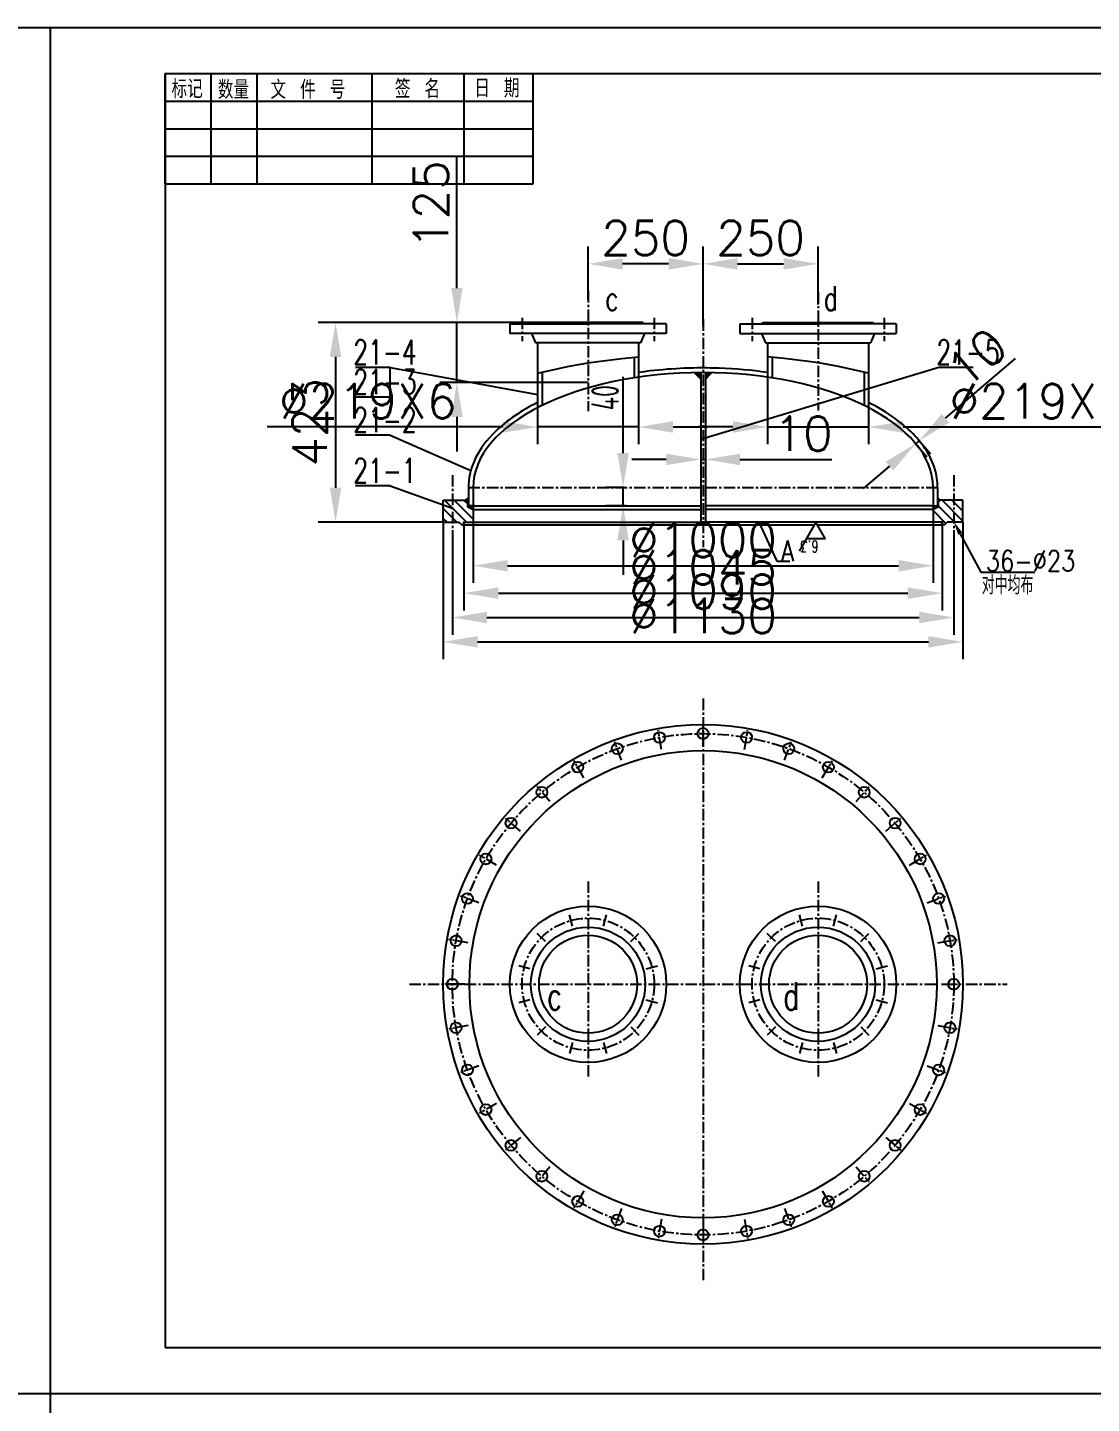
# Model space of a CAD drawing. Header units: millimetres. Extents: x 394735 to 397054, y -22030 to -21189.
# Drawn here: x 396018.7 to 396250, y -21729.7 to -21430.5 of the extents above; entities that cross this region are included whole.
import ezdxf

# ---------------------------------------------------------------- set-up
doc = ezdxf.new("R2010")
doc.units = ezdxf.units.MM
doc.linetypes.add('CENTERX2', pattern=[4, 2.5, -0.5, 0.5, -0.5])
for name, color, linetype in [('16CEN', 6, 'CENTERX2'), ('16CON', 4, 'Continuous'), ('16CON2', 3, 'Continuous'), ('16TXT', 3, 'Continuous')]:
    doc.layers.add(name, color=color, linetype=linetype)
doc.styles.add('HZ', font='txt', dxfattribs={"width": 0.8, "bigfont": 'HZTXT.SHX'})
doc.styles.add('HZ1', font='ascii.shx', dxfattribs={"width": 0.75, "bigfont": 'hztxt2.shx'})
doc.styles.get("Standard").update_dxf_attribs({"font": 'txt', "bigfont": 'gbcbig.shx'})
doc.dimstyles.get("Standard").update_dxf_attribs({"dimscale": 1.5, "dimtxt": 5, "dimasz": 5, "dimexe": 2.5, "dimexo": 0, "dimgap": 1.25, "dimtad": 3, "dimdec": 0, "dimdsep": 46, "dimtxsty": 'Standard', "dimcen": 0, "dimaunit": 1, "dimadec": 0, "dimazin": 0, "dimtfac": 1, "dimtdec": 4, "dimtmove": 0, "dimatfit": 1, "dimfxl": 1, "dimtolj": 1, "dimtzin": 0, "dimarcsym": 0})
pattern_1 = [(45, (396460.11174, -22030.40785), (-0.088388348, 0.088388348), []), (135, (396460.11174, -22030.40785), (-0.088388348, -0.088388348), [])]

# ---------------------------------------------------------------- blocks, each defined once
blk = doc.blocks.new('*D671')
at = {"layer": '16CON2', "color": 0, "lineweight": -2}
for p, q in [((396128.64, -21494.64), (396081.9, -21494.64)), ((396085.65, -21502.14), (396085.65, -21530.57)), ((396109.05, -21538.07), (396081.9, -21538.07))]:
    blk.add_line(p, q, dxfattribs=at)
at = {"layer": '16CON2', "color": 0}
for points in [[(396084.4, -21502.14), (396086.9, -21502.14), (396085.65, -21494.64)], [(396084.4, -21530.57), (396086.9, -21530.57), (396085.65, -21538.07)]]:
    blk.add_solid(points, dxfattribs=at)
at = {"layer": 'Defpoints', "color": 0}
for p in [(396128.64, -21494.64), (396085.65, -21538.07), (396109.05, -21538.07)]:
    blk.add_point(p, dxfattribs=at)
at = {"layer": '16CON2', "color": 0, "insert": (396080.03, -21516.35), "char_height": 7.5, "attachment_point": 5, "rotation": 90}
blk.add_mtext('\\A1;423', dxfattribs=at)
blk = doc.blocks.new('*D672')
at = {"layer": '16CON2', "color": 0, "lineweight": -2}
for p, q in [((396112.04, -21487.14), (396112.04, -21458.39)), ((396119.72, -21494.64), (396108.29, -21494.64)), ((396112.04, -21507.68), (396112.04, -21494.64)), ((396140.55, -21507.68), (396108.29, -21507.68)), ((396112.04, -21515.18), (396112.04, -21522.68))]:
    blk.add_line(p, q, dxfattribs=at)
at = {"layer": '16CON2', "color": 0}
for points in [[(396110.79, -21487.14), (396113.29, -21487.14), (396112.04, -21494.64)], [(396110.79, -21515.18), (396113.29, -21515.18), (396112.04, -21507.68)]]:
    blk.add_solid(points, dxfattribs=at)
at = {"layer": 'Defpoints', "color": 0}
for p in [(396112.04, -21494.64), (396119.72, -21494.64), (396140.55, -21507.68)]:
    blk.add_point(p, dxfattribs=at)
at = {"layer": '16CON2', "color": 0, "insert": (396106.41, -21469.01), "char_height": 7.5, "attachment_point": 5, "rotation": 90}
blk.add_mtext('\\A1;125', dxfattribs=at)
blk = doc.blocks.new('*D673')
at = {"layer": '16CON2', "color": 0, "lineweight": -2}
for p, q in [((396151.55, -21506.52), (396151.55, -21521.11)), ((396129.55, -21513.17), (396129.55, -21521.11)), ((396122.05, -21517.36), (396070.8, -21517.36)), ((396151.55, -21517.36), (396129.55, -21517.36)), ((396159.05, -21517.36), (396166.55, -21517.36))]:
    blk.add_line(p, q, dxfattribs=at)
at = {"layer": '16CON2', "color": 0}
for points in [[(396122.05, -21516.11), (396122.05, -21518.61), (396129.55, -21517.36)], [(396159.05, -21516.11), (396159.05, -21518.61), (396151.55, -21517.36)]]:
    blk.add_solid(points, dxfattribs=at)
at = {"layer": 'Defpoints', "color": 0}
for p in [(396151.55, -21506.52), (396129.55, -21513.17), (396129.55, -21517.36)]:
    blk.add_point(p, dxfattribs=at)
at = {"layer": '16CON2', "color": 0, "insert": (396092.67, -21511.73), "char_height": 7.5, "attachment_point": 5}
blk.add_mtext('\\A1;%%C219X6', dxfattribs=at)
blk = doc.blocks.new('*D674')
at = {"layer": '16CON2', "color": 0, "lineweight": -2}
for p, q in [((396179.55, -21506.52), (396179.55, -21521.11)), ((396201.55, -21513.17), (396201.55, -21521.11)), ((396172.05, -21517.36), (396164.55, -21517.36)), ((396179.55, -21517.36), (396201.55, -21517.36)), ((396209.05, -21517.36), (396260.3, -21517.36))]:
    blk.add_line(p, q, dxfattribs=at)
at = {"layer": '16CON2', "color": 0}
for points in [[(396172.05, -21516.11), (396172.05, -21518.61), (396179.55, -21517.36)], [(396209.05, -21516.11), (396209.05, -21518.61), (396201.55, -21517.36)]]:
    blk.add_solid(points, dxfattribs=at)
at = {"layer": 'Defpoints', "color": 0}
for p in [(396179.55, -21506.52), (396201.55, -21513.17), (396201.55, -21517.36)]:
    blk.add_point(p, dxfattribs=at)
at = {"layer": '16CON2', "color": 0, "insert": (396238.42, -21511.73), "char_height": 7.5, "attachment_point": 5}
blk.add_mtext('\\A1;%%C219X6', dxfattribs=at)
blk = doc.blocks.new('*D675')
at = {"layer": '16CON2', "color": 0, "lineweight": -2}
for p, q in [((396140.55, -21489.68), (396140.55, -21478.14)), ((396165.55, -21495.33), (396165.55, -21478.14)), ((396158.05, -21481.89), (396148.05, -21481.89))]:
    blk.add_line(p, q, dxfattribs=at)
at = {"layer": '16CON2', "color": 0}
for points in [[(396148.05, -21480.64), (396148.05, -21483.14), (396140.55, -21481.89)], [(396158.05, -21480.64), (396158.05, -21483.14), (396165.55, -21481.89)]]:
    blk.add_solid(points, dxfattribs=at)
at = {"layer": 'Defpoints', "color": 0}
for p in [(396140.55, -21481.89), (396140.55, -21489.68), (396165.55, -21495.33)]:
    blk.add_point(p, dxfattribs=at)
at = {"layer": '16CON2', "color": 0, "insert": (396153.05, -21476.27), "char_height": 7.5, "attachment_point": 5}
blk.add_mtext('\\A1;250', dxfattribs=at)
blk = doc.blocks.new('*D676')
at = {"layer": '16CON2', "color": 0, "lineweight": -2}
for p, q in [((396165.55, -21488.89), (396165.55, -21478.14)), ((396190.55, -21490.7), (396190.55, -21478.14)), ((396173.05, -21481.89), (396183.05, -21481.89))]:
    blk.add_line(p, q, dxfattribs=at)
at = {"layer": '16CON2', "color": 0}
for points in [[(396173.05, -21480.64), (396173.05, -21483.14), (396165.55, -21481.89)], [(396183.05, -21480.64), (396183.05, -21483.14), (396190.55, -21481.89)]]:
    blk.add_solid(points, dxfattribs=at)
at = {"layer": 'Defpoints', "color": 0}
for p in [(396190.55, -21481.89), (396165.55, -21488.89), (396190.55, -21490.7)]:
    blk.add_point(p, dxfattribs=at)
at = {"layer": '16CON2', "color": 0, "insert": (396178.05, -21476.27), "char_height": 7.5, "attachment_point": 5}
blk.add_mtext('\\A1;250', dxfattribs=at)
blk = doc.blocks.new('*D677')
at = {"layer": '16CON2', "color": 0, "lineweight": -2}
for p, q in [((396218.24, -21515.47), (396233.46, -21502.49)), ((396211.54, -21520.72), (396214.21, -21523.84)), ((396211.77, -21520.99), (396212.54, -21520.34)), ((396212.3, -21520.07), (396214.97, -21523.19)), ((396206.07, -21525.86), (396200.36, -21530.73))]:
    blk.add_line(p, q, dxfattribs=at)
at = {"layer": '16CON2', "color": 0}
for points in [[(396217.43, -21514.52), (396219.05, -21516.43), (396212.54, -21520.34)], [(396205.26, -21524.91), (396206.88, -21526.81), (396211.77, -21520.99)]]:
    blk.add_solid(points, dxfattribs=at)
at = {"layer": 'Defpoints', "color": 0}
for p in [(396211.54, -21520.72), (396212.3, -21520.07), (396212.54, -21520.34)]:
    blk.add_point(p, dxfattribs=at)
at = {"layer": '16CON2', "color": 0, "insert": (396225.05, -21502.27), "char_height": 7.5, "attachment_point": 5, "rotation": 40.4651}
blk.add_mtext('\\A1;10', dxfattribs=at)
blk = doc.blocks.new('*D678')
at = {"layer": '16CON2', "color": 0, "lineweight": -2}
for p, q in [((396165.05, -21520.02), (396165.05, -21528.17)), ((396166.05, -21520.02), (396166.05, -21528.17)), ((396157.55, -21524.42), (396150.05, -21524.42)), ((396165.05, -21524.42), (396166.05, -21524.42)), ((396173.55, -21524.42), (396193.55, -21524.42))]:
    blk.add_line(p, q, dxfattribs=at)
at = {"layer": '16CON2', "color": 0}
for points in [[(396157.55, -21523.17), (396157.55, -21525.67), (396165.05, -21524.42)], [(396173.55, -21523.17), (396173.55, -21525.67), (396166.05, -21524.42)]]:
    blk.add_solid(points, dxfattribs=at)
at = {"layer": 'Defpoints', "color": 0}
for p in [(396165.05, -21520.02), (396166.05, -21520.02), (396166.05, -21524.42)]:
    blk.add_point(p, dxfattribs=at)
at = {"layer": '16CON2', "color": 0, "insert": (396187.3, -21518.8), "char_height": 7.5, "attachment_point": 5}
blk.add_mtext('\\A1;10', dxfattribs=at)
blk = doc.blocks.new('*D679')
at = {"layer": '16CON2', "color": 0, "lineweight": -2}
for p, q in [((396148.16, -21523.02), (396148.16, -21506.44)), ((396148.38, -21530.52), (396144.41, -21530.52)), ((396148.16, -21534.52), (396148.16, -21530.52)), ((396148.83, -21534.52), (396144.41, -21534.52)), ((396148.16, -21542.02), (396148.16, -21549.52))]:
    blk.add_line(p, q, dxfattribs=at)
at = {"layer": '16CON2', "color": 0}
for points in [[(396146.91, -21523.02), (396149.41, -21523.02), (396148.16, -21530.52)], [(396146.91, -21542.02), (396149.41, -21542.02), (396148.16, -21534.52)]]:
    blk.add_solid(points, dxfattribs=at)
at = {"layer": 'Defpoints', "color": 0}
for p in [(396148.16, -21530.52), (396148.38, -21530.52), (396148.83, -21534.52)]:
    blk.add_point(p, dxfattribs=at)
at = {"layer": '16CON2', "color": 0, "insert": (396144.26, -21510.98), "char_height": 6, "attachment_point": 5, "rotation": 90, "style": 'HZ1'}
blk.add_mtext('\\A1;40', dxfattribs=at)
blk = doc.blocks.new('*D680')
at = {"layer": '16CON2', "color": 0, "lineweight": -2}
for p, q in [((396115.55, -21538.07), (396115.55, -21551.28)), ((396215.55, -21538.07), (396215.55, -21551.28)), ((396123.05, -21547.53), (396208.05, -21547.53))]:
    blk.add_line(p, q, dxfattribs=at)
at = {"layer": '16CON2', "color": 0}
for points in [[(396123.05, -21546.28), (396123.05, -21548.78), (396115.55, -21547.53)], [(396208.05, -21546.28), (396208.05, -21548.78), (396215.55, -21547.53)]]:
    blk.add_solid(points, dxfattribs=at)
at = {"layer": 'Defpoints', "color": 0}
for p in [(396115.55, -21538.07), (396215.55, -21538.07), (396215.55, -21547.53)]:
    blk.add_point(p, dxfattribs=at)
at = {"layer": '16CON2', "color": 0, "insert": (396165.55, -21541.91), "char_height": 7.5, "attachment_point": 5}
blk.add_mtext('\\A1;%%C1000', dxfattribs=at)
blk = doc.blocks.new('*D681')
at = {"layer": '16CON2', "color": 0, "lineweight": -2}
for p, q in [((396113.55, -21538.67), (396113.55, -21557.24)), ((396217.55, -21538.67), (396217.55, -21557.24)), ((396121.05, -21553.49), (396210.05, -21553.49))]:
    blk.add_line(p, q, dxfattribs=at)
at = {"layer": '16CON2', "color": 0}
for points in [[(396121.05, -21552.24), (396121.05, -21554.74), (396113.55, -21553.49)], [(396210.05, -21552.24), (396210.05, -21554.74), (396217.55, -21553.49)]]:
    blk.add_solid(points, dxfattribs=at)
at = {"layer": 'Defpoints', "color": 0}
for p in [(396113.55, -21538.67), (396217.55, -21538.67), (396217.55, -21553.49)]:
    blk.add_point(p, dxfattribs=at)
at = {"layer": '16CON2', "color": 0, "insert": (396165.55, -21547.87), "char_height": 7.5, "attachment_point": 5}
blk.add_mtext('\\A1;%%C1045', dxfattribs=at)
blk = doc.blocks.new('*D682')
at = {"layer": '16CON2', "color": 0, "lineweight": -2}
for p, q in [((396111.05, -21541.31), (396111.05, -21562.54)), ((396220.05, -21541.18), (396220.05, -21562.54)), ((396118.55, -21558.79), (396212.55, -21558.79))]:
    blk.add_line(p, q, dxfattribs=at)
at = {"layer": '16CON2', "color": 0}
for points in [[(396118.55, -21557.54), (396118.55, -21560.04), (396111.05, -21558.79)], [(396212.55, -21557.54), (396212.55, -21560.04), (396220.05, -21558.79)]]:
    blk.add_solid(points, dxfattribs=at)
at = {"layer": 'Defpoints', "color": 0}
for p in [(396111.05, -21541.31), (396220.05, -21541.18), (396220.05, -21558.79)]:
    blk.add_point(p, dxfattribs=at)
at = {"layer": '16CON2', "color": 0, "insert": (396165.55, -21553.16), "char_height": 7.5, "attachment_point": 5}
blk.add_mtext('\\A1;%%C1090', dxfattribs=at)
blk = doc.blocks.new('*D683')
at = {"layer": '16CON2', "color": 0, "lineweight": -2}
for p, q in [((396109.05, -21538.07), (396109.05, -21567.83)), ((396222.05, -21538.07), (396222.05, -21567.83)), ((396116.55, -21564.08), (396214.55, -21564.08))]:
    blk.add_line(p, q, dxfattribs=at)
at = {"layer": '16CON2', "color": 0}
for points in [[(396116.55, -21562.83), (396116.55, -21565.33), (396109.05, -21564.08)], [(396214.55, -21562.83), (396214.55, -21565.33), (396222.05, -21564.08)]]:
    blk.add_solid(points, dxfattribs=at)
at = {"layer": 'Defpoints', "color": 0}
for p in [(396109.05, -21538.07), (396222.05, -21538.07), (396222.05, -21564.08)]:
    blk.add_point(p, dxfattribs=at)
at = {"layer": '16CON2', "color": 0, "insert": (396165.55, -21558.46), "char_height": 7.5, "attachment_point": 5}
blk.add_mtext('\\A1;%%C1130', dxfattribs=at)

msp = doc.modelspace()

# ---------------------------------------------------------------- hatches: boundary and pattern name
at = {"layer": '16CON2'}
h = msp.add_hatch(dxfattribs=at)
h.set_pattern_fill('ANSI37', color=256, style=0)
h.set_pattern_definition(pattern_1)
edge = h.paths.add_edge_path()
edge.add_ellipse((396165.55, -21530.52), major_axis=(-50, 0), ratio=0.5, start_angle=270.573, end_angle=272.1804)
edge.add_line((396163.64, -21505.54), (396165.05, -21506.96))
edge.add_line((396165.05, -21506.96), (396165.05, -21505.52))
edge = h.paths.add_edge_path()
edge.add_ellipse((396165.55, -21530.52), major_axis=(-50, 0), ratio=0.5, start_angle=267.8196, end_angle=269.427)
edge.add_line((396166.05, -21505.52), (396166.05, -21506.96))
edge.add_line((396166.05, -21506.96), (396167.45, -21505.54))
h = msp.add_hatch(dxfattribs=at)
h.set_pattern_fill('ANSI31', color=256, scale=12, angle=90, style=0)
h.set_pattern_definition([(135, (396007.5534, -22252.446), (-1.0606602, -1.0606602), [])])
h.paths.add_polyline_path([(396115.55, -21535.27), (396114.39, -21534.73), (396114.39, -21533.65), (396113.96, -21533.27), (396110.83, -21533.27), (396110.83, -21538.07), (396112.48, -21538.07), (396113.08, -21538.67), (396113.55, -21538.67), (396113.55, -21538.07), (396115.55, -21538.07)])
h.paths.add_polyline_path([(396110.83, -21533.27), (396109.05, -21533.27), (396109.05, -21538.07), (396110.83, -21538.07)])
h.paths.add_polyline_path([(396220.26, -21533.27), (396217.13, -21533.27), (396216.71, -21533.65), (396216.71, -21534.73), (396215.55, -21535.27), (396215.55, -21538.07), (396217.55, -21538.07), (396217.55, -21538.67), (396218.01, -21538.67), (396218.61, -21538.07), (396220.26, -21538.07)])
h.paths.add_polyline_path([(396222.05, -21533.27), (396220.26, -21533.27), (396220.26, -21538.07), (396222.05, -21538.07)])
h = msp.add_hatch(dxfattribs=at)
h.set_pattern_fill('ANSI37', color=256, style=0)
h.set_pattern_definition(pattern_1)
h.paths.add_polyline_path([(396115.55, -21535.27), (396115.55, -21534.52), (396114.39, -21534.52), (396114.39, -21534.73)])
h.paths.add_polyline_path([(396114.55, -21532.7), (396113.96, -21533.27), (396114.39, -21533.65), (396114.55, -21533.65)])
h = msp.add_hatch(dxfattribs=at)
h.set_pattern_fill('ANSI37', color=256, style=0)
h.set_pattern_definition(pattern_1)
h.paths.add_polyline_path([(396215.55, -21534.52), (396215.55, -21535.27), (396216.71, -21534.73), (396216.71, -21534.52)])
h.paths.add_polyline_path([(396216.55, -21533.65), (396216.71, -21533.65), (396217.13, -21533.27), (396216.55, -21532.7)])

# ---------------------------------------------------------------- linework, layer by layer
for p, q in [((396048.62, -21440.5), (396434.12, -21440.5)), ((396048.62, -21440.5), (396048.62, -21717.5)), ((396048.62, -21717.5), (396434.12, -21717.5))]:
    msp.add_line(p, q)
at = {"layer": '16CEN'}
for p, q in [((396140.55, -21487.78), (396140.55, -21513.92)), ((396190.55, -21488.06), (396190.55, -21513.78)), ((396126.19, -21493.62), (396126.19, -21498.68)), ((396154.9, -21493.62), (396154.9, -21498.68)), ((396165.55, -21493.95), (396165.55, -21543.52)), ((396176.19, -21493.62), (396176.19, -21498.68)), ((396204.9, -21493.62), (396204.9, -21498.68)), ((396111.05, -21527.83), (396111.05, -21543.52)), ((396220.05, -21527.83), (396220.05, -21543.52)), ((396114.55, -21530.52), (396165.05, -21530.52)), ((396166.05, -21530.52), (396216.55, -21530.52)), ((396165.55, -21576.42), (396165.55, -21702.88)), ((396165.55, -21586.69), (396165.55, -21582.43)), ((396156.54, -21587.47), (396155.8, -21583.28)), ((396174.55, -21587.47), (396175.29, -21583.28)), ((396147.81, -21589.81), (396146.36, -21585.81)), ((396183.28, -21589.81), (396184.74, -21585.81)), ((396139.62, -21593.63), (396137.49, -21589.94)), ((396191.47, -21593.63), (396193.6, -21589.94)), ((396132.22, -21598.82), (396129.48, -21595.55)), ((396198.87, -21598.82), (396201.61, -21595.55)), ((396125.83, -21605.21), (396122.57, -21602.47)), ((396205.26, -21605.21), (396208.53, -21602.47)), ((396120.65, -21612.61), (396116.96, -21610.48)), ((396210.45, -21612.61), (396214.13, -21610.48)), ((396140.55, -21616.15), (396140.55, -21658.61)), ((396190.55, -21616.15), (396190.55, -21658.61)), ((396116.83, -21620.8), (396112.83, -21619.34)), ((396214.27, -21620.8), (396218.27, -21619.34)), ((396137.15, -21625.87), (396136.41, -21623.08)), ((396143.94, -21625.87), (396144.69, -21623.08)), ((396187.15, -21625.87), (396186.41, -21623.08)), ((396193.94, -21625.87), (396194.69, -21623.08)), ((396131.28, -21629.26), (396129.23, -21627.22)), ((396149.82, -21629.26), (396151.86, -21627.22)), ((396181.28, -21629.26), (396179.23, -21627.22)), ((396199.82, -21629.26), (396201.86, -21627.22)), ((396114.49, -21629.53), (396110.29, -21628.79)), ((396216.6, -21629.53), (396220.8, -21628.79)), ((396127.88, -21635.14), (396125.09, -21634.39)), ((396153.21, -21635.14), (396156, -21634.39)), ((396177.88, -21635.14), (396175.09, -21634.39)), ((396203.21, -21635.14), (396206, -21634.39)), ((396101.7, -21638.53), (396216.65, -21638.53)), ((396113.7, -21638.53), (396109.44, -21638.53)), ((396217.39, -21638.53), (396221.65, -21638.53)), ((396222.68, -21638.53), (396231.64, -21638.53)), ((396127.88, -21641.92), (396125.09, -21642.67)), ((396153.21, -21641.92), (396156, -21642.67)), ((396177.88, -21641.92), (396175.09, -21642.67)), ((396203.21, -21641.92), (396206, -21642.67)), ((396114.49, -21647.53), (396110.29, -21648.27)), ((396131.28, -21647.8), (396129.23, -21649.84)), ((396149.82, -21647.8), (396151.86, -21649.84)), ((396181.28, -21647.8), (396179.23, -21649.84)), ((396199.82, -21647.8), (396201.86, -21649.84)), ((396216.6, -21647.53), (396220.8, -21648.27)), ((396137.15, -21651.19), (396136.41, -21653.99)), ((396143.94, -21651.19), (396144.69, -21653.99)), ((396187.15, -21651.19), (396186.41, -21653.99)), ((396193.94, -21651.19), (396194.69, -21653.99)), ((396116.83, -21656.26), (396112.83, -21657.72)), ((396214.27, -21656.26), (396218.27, -21657.72)), ((396120.65, -21664.45), (396116.96, -21666.58)), ((396210.45, -21664.45), (396214.13, -21666.58)), ((396125.83, -21671.86), (396122.57, -21674.59)), ((396205.26, -21671.86), (396208.53, -21674.59)), ((396132.22, -21678.25), (396129.48, -21681.51)), ((396198.87, -21678.25), (396201.61, -21681.51)), ((396139.62, -21683.43), (396137.49, -21687.12)), ((396191.47, -21683.43), (396193.6, -21687.12)), ((396147.81, -21687.25), (396146.36, -21691.25)), ((396183.28, -21687.25), (396184.74, -21691.25)), ((396156.54, -21689.59), (396155.8, -21693.78)), ((396174.55, -21689.59), (396175.29, -21693.78)), ((396165.55, -21690.38), (396165.55, -21694.64))]:
    msp.add_line(p, q, dxfattribs=at)
for centre, radius in [((396165.55, -21638.53), 54.5), ((396140.55, -21638.53), 14.36), ((396190.55, -21638.53), 14.36)]:
    msp.add_circle(centre, radius, dxfattribs=at)
at = {"layer": '16CON'}
for p, q in [((396123.55, -21494.92), (396123.55, -21497.04)), ((396152.45, -21494.64), (396128.64, -21494.64)), ((396157.55, -21494.92), (396157.55, -21497.04)), ((396173.55, -21494.92), (396173.55, -21497.04)), ((396178.64, -21494.64), (396202.45, -21494.64)), ((396207.55, -21494.92), (396207.55, -21497.04)), ((396157.55, -21497.04), (396123.55, -21497.04)), ((396173.55, -21497.04), (396207.55, -21497.04)), ((396151.96, -21499.04), (396129.14, -21499.04)), ((396129.55, -21499.04), (396129.55, -21513.17)), ((396151.55, -21499.04), (396151.55, -21506.52)), ((396179.14, -21499.04), (396201.96, -21499.04)), ((396179.55, -21499.04), (396179.55, -21506.52)), ((396201.55, -21499.04), (396201.55, -21513.17)), ((396150.55, -21502.22), (396150.55, -21506.67)), ((396180.55, -21502.22), (396180.55, -21506.67)), ((396130.55, -21505.45), (396130.55, -21512.67)), ((396165.05, -21505.52), (396165.05, -21538.07)), ((396166.05, -21505.52), (396166.05, -21538.07)), ((396200.55, -21505.45), (396200.55, -21512.67)), ((396114.55, -21530.52), (396114.55, -21534.52)), ((396115.55, -21530.52), (396115.55, -21538.07)), ((396215.55, -21530.52), (396215.55, -21538.07)), ((396216.55, -21530.52), (396216.55, -21534.52)), ((396114.39, -21533.65), (396113.96, -21533.27)), ((396114.39, -21534.73), (396114.39, -21533.65)), ((396216.71, -21533.65), (396217.13, -21533.27)), ((396216.71, -21534.73), (396216.71, -21533.65)), ((396113.55, -21538.67), (396189.75, -21538.67)), ((396190.43, -21538.67), (396217.55, -21538.67))]:
    msp.add_line(p, q, dxfattribs=at)
for points in [[(396123.55, -21494.92), (396128.25, -21494.92), (396128.64, -21494.64)], [(396128.25, -21494.92), (396140.55, -21494.92)], [(396152.85, -21494.92), (396140.55, -21494.92)], [(396157.55, -21494.92), (396152.85, -21494.92), (396152.45, -21494.64)], [(396173.55, -21494.92), (396178.25, -21494.92), (396178.64, -21494.64)], [(396178.25, -21494.92), (396190.55, -21494.92)], [(396202.85, -21494.92), (396190.55, -21494.92)], [(396207.55, -21494.92), (396202.85, -21494.92), (396202.45, -21494.64)], [(396128.25, -21497.04), (396129.14, -21499.04)], [(396152.85, -21497.04), (396151.96, -21499.04)], [(396178.25, -21497.04), (396179.14, -21499.04)], [(396202.85, -21497.04), (396201.96, -21499.04)], [(396165.05, -21506.96), (396163.64, -21505.54)], [(396166.05, -21506.96), (396167.45, -21505.54)], [(396109.05, -21538.07), (396109.05, -21533.27)], [(396109.05, -21533.27), (396113.96, -21533.27)], [(396113.96, -21533.27), (396114.55, -21532.7)], [(396114.55, -21533.65), (396114.39, -21533.65)], [(396115.87, -21534.52), (396114.39, -21534.52)], [(396114.39, -21534.73), (396115.55, -21535.27)], [(396115.87, -21534.52), (396165.05, -21534.52)], [(396215.22, -21534.52), (396166.05, -21534.52)], [(396215.22, -21534.52), (396216.71, -21534.52)], [(396216.71, -21534.73), (396215.55, -21535.27)], [(396217.13, -21533.27), (396216.55, -21532.7)], [(396216.55, -21533.65), (396216.71, -21533.65)], [(396222.05, -21533.27), (396217.13, -21533.27)], [(396222.05, -21538.07), (396222.05, -21533.27)], [(396115.55, -21535.27), (396165.05, -21535.27)], [(396215.55, -21535.27), (396166.05, -21535.27)], [(396109.05, -21538.07), (396112.48, -21538.07)], [(396113.08, -21538.67), (396112.48, -21538.07)], [(396113.08, -21538.67), (396113.55, -21538.67)], [(396113.55, -21538.07), (396113.55, -21538.67)], [(396113.55, -21538.57), (396113.55, -21538.07), (396165.55, -21538.07)], [(396217.55, -21538.57), (396217.55, -21538.07), (396165.55, -21538.07)], [(396217.55, -21538.07), (396217.55, -21538.67)], [(396218.01, -21538.67), (396217.55, -21538.67)], [(396218.01, -21538.67), (396218.61, -21538.07)], [(396222.05, -21538.07), (396218.61, -21538.07)]]:
    msp.add_lwpolyline(points, dxfattribs=at)
for centre, radius in [((396165.55, -21638.53), 56.5), ((396156.08, -21584.86), 1.18), ((396165.55, -21584.03), 1.18), ((396175.01, -21584.86), 1.18), ((396165.55, -21638.53), 50.8), ((396146.91, -21587.32), 1.18), ((396184.19, -21587.32), 1.18), ((396138.3, -21591.33), 1.18), ((396192.8, -21591.33), 1.18), ((396130.51, -21596.78), 1.18), ((396200.58, -21596.78), 1.18), ((396123.8, -21603.5), 1.18), ((396207.3, -21603.5), 1.18), ((396118.35, -21611.28), 1.18), ((396212.74, -21611.28), 1.18), ((396114.33, -21619.89), 1.18), ((396140.55, -21638.53), 17), ((396190.55, -21638.53), 17), ((396216.76, -21619.89), 1.18), ((396140.55, -21638.53), 12.42), ((396190.55, -21638.53), 12.42), ((396111.87, -21629.07), 1.18), ((396140.55, -21638.53), 10.65), ((396190.55, -21638.53), 10.65), ((396219.22, -21629.07), 1.18), ((396111.05, -21638.53), 1.18), ((396220.05, -21638.53), 1.18), ((396111.87, -21648), 1.18), ((396219.22, -21648), 1.18), ((396114.33, -21657.17), 1.18), ((396216.76, -21657.17), 1.18), ((396118.35, -21665.78), 1.18), ((396212.74, -21665.78), 1.18), ((396123.8, -21673.56), 1.18), ((396207.3, -21673.56), 1.18), ((396130.51, -21680.28), 1.18), ((396200.58, -21680.28), 1.18), ((396138.3, -21685.73), 1.18), ((396192.8, -21685.73), 1.18), ((396146.91, -21689.74), 1.18), ((396184.19, -21689.74), 1.18), ((396156.08, -21692.2), 1.18), ((396165.55, -21693.03), 1.18), ((396175.01, -21692.2), 1.18)]:
    msp.add_circle(centre, radius, dxfattribs=at)
msp.add_ellipse((396165.55, -21530.52), major_axis=(-50, 0), ratio=0.5, start_param=3.141593, end_param=6.283185, dxfattribs=at)
for points, knots in [([(396179.55, -21505.51), (396176.13, -21505.02), (396172.62, -21504.71), (396164.06, -21504.41), (396158.99, -21504.61), (396153.23, -21505.28), (396152.39, -21505.39), (396151.55, -21505.51)], [4.4315639, 4.4315639, 4.4315639, 4.4315639, 4.6423278, 4.6423278, 4.9414037, 4.9414037, 4.9932131, 4.9932131, 4.9932131, 4.9932131]), ([(396129.55, -21512.05), (396129.11, -21512.27), (396128.69, -21512.49), (396124.82, -21514.59), (396121.91, -21516.74), (396117.95, -21520.9), (396116.63, -21522.83), (396114.96, -21526.69), (396114.55, -21528.61), (396114.55, -21530.52)], [5.5032788, 5.5032788, 5.5032788, 5.5032788, 5.5395554, 5.5395554, 5.8386313, 5.8386313, 6.0704443, 6.0704443, 6.2831853, 6.2831853, 6.2831853, 6.2831853]), ([(396216.55, -21530.52), (396216.55, -21529.15), (396216.34, -21527.78), (396215.51, -21525.09), (396214.9, -21523.77), (396212.52, -21519.98), (396210.21, -21517.63), (396205.58, -21514.28), (396203.66, -21513.12), (396201.55, -21512.05)], [3.1415927, 3.1415927, 3.1415927, 3.1415927, 3.2938085, 3.2938085, 3.4460244, 3.4460244, 3.7451002, 3.7451002, 3.9214855, 3.9214855, 3.9214855, 3.9214855])]:
    msp.add_open_spline(points, degree=3, knots=knots, dxfattribs=at)
at = {"layer": '16CON2'}
for p, q in [((395603.12, -21430.5), (396444.12, -21430.5)), ((396097.53, -21504.42), (396090.01, -21504.42)), ((396097.53, -21510.86), (396097.53, -21504.42)), ((396097.53, -21504.42), (396129.55, -21510.33)), ((396216.78, -21504.42), (396165.05, -21520.08)), ((396224.3, -21504.42), (396216.78, -21504.42)), ((396097.53, -21510.86), (396090.01, -21510.86)), ((396097.53, -21519.16), (396090.01, -21519.16)), ((396097.53, -21519.16), (396115.07, -21526.79)), ((396097.53, -21530.18), (396090.01, -21530.18)), ((396097.53, -21530.18), (396111.05, -21534.99)), ((396177.64, -21538.07), (396181.57, -21546.51)), ((396221.47, -21540.56), (396225.96, -21548.9)), ((396181.57, -21546.51), (396184.42, -21546.51)), ((396225.96, -21548.9), (396228.96, -21548.9)), ((396228.96, -21548.9), (396237.71, -21548.9)), ((395603.12, -21727.5), (396023.62, -21727.5)), ((396023.62, -21727.5), (396444.12, -21727.5))]:
    msp.add_line(p, q, dxfattribs=at)
for points in [[(396129.55, -21505.67), (396133.2, -21504.86), (396136.08, -21504.24), (396138.44, -21503.77), (396140.55, -21503.4), (396142.65, -21503.09), (396145.02, -21502.8), (396147.89, -21502.49), (396151.55, -21502.12)], [(396201.55, -21505.67), (396197.89, -21504.86), (396195.02, -21504.24), (396192.65, -21503.77), (396190.55, -21503.4), (396188.44, -21503.09), (396186.08, -21502.8), (396183.2, -21502.49), (396179.55, -21502.12)]]:
    msp.add_lwpolyline(points, dxfattribs=at)
msp.add_solid([(396221.03, -21540.8), (396221.91, -21540.33), (396220.05, -21537.92)], dxfattribs=at)
at = {"layer": '16TXT'}
for p, q in [((396023.62, -21430.5), (396023.62, -22024.5)), ((396048.62, -21464.5), (396048.62, -21440.5)), ((396058.62, -21464.5), (396058.62, -21440.5)), ((396068.62, -21464.5), (396068.62, -21440.5)), ((396093.62, -21464.5), (396093.62, -21440.5)), ((396113.62, -21464.5), (396113.62, -21440.5)), ((396128.62, -21464.5), (396128.62, -21440.5)), ((396048.62, -21446.5), (396128.62, -21446.5)), ((396048.62, -21452.5), (396128.62, -21452.5)), ((396048.62, -21458.5), (396128.62, -21458.5)), ((396048.62, -21464.5), (396128.62, -21464.5))]:
    msp.add_line(p, q, dxfattribs=at)
at = {"layer": '16TXT', "color": 3}
msp.add_lwpolyline([(396187.89, -21541.63), (396192.08, -21541.63), (396190.1, -21538.07), (396186.43, -21544.35)], dxfattribs=at)

# ---------------------------------------------------------------- texts
at = {"layer": '16CON2', "style": 'HZ', "width": 0.7}
for s, height, p in [('d', 5.33, (396191.82, -21492.06)), ('c', 5.33, (396144.3, -21492.06)), ('21-4', 5.333, (396089.52, -21503.75)), ('21-5', 5.333, (396216.29, -21503.75)), ('21-3', 5.333, (396089.52, -21510.19)), ('21-2', 5.333, (396089.52, -21518.49)), ('21-1', 5.333, (396089.52, -21529.51)), ('对中均布', 4, (396226.15, -21553.75)), ('d', 6, (396182.99, -21644.07)), ('c', 6, (396131.63, -21644.07))]:
    msp.add_text(s, height=height, dxfattribs=at).set_placement(p)
at = {"layer": '16CON2', "char_height": 4.5, "attachment_point": 4, "style": 'HZ'}
for s, insert in [('\\A1;A', (396182.53, -21544.28)), ('\\A1;36-∅23', (396227.04, -21546.48))]:
    msp.add_mtext(s, dxfattribs=dict(at, insert=insert))
at = {"layer": '16TXT', "style": 'HZ', "width": 0.85}
for s, p in [('标记', (396049.99, -21445.87)), ('数量', (396060.07, -21446.03)), ('文 件 号', (396071.52, -21446.03)), ('签 名', (396098.55, -21445.87)), ('日 期', (396115.8, -21445.72))]:
    msp.add_text(s, height=4, dxfattribs=at).set_placement(p)
at = {"layer": '16TXT', "color": 3, "style": 'HZ', "width": 0.75}
msp.add_text('  6.3', height=2.5, rotation=180, dxfattribs=at).set_placement((396194.04, -21542.08))

# ---------------------------------------------------------------- dimensions: what is measured, and where the dimension line sits
at = {"layer": '16CON2'}
for base, p1, p2, text, picture, middle in [((396112.04, -21494.64), (396140.55, -21507.68), (396119.72, -21494.64), '125', '*D672', (396106.41, -21469.01)), ((396085.65, -21538.07), (396128.64, -21494.64), (396109.05, -21538.07), '423', '*D671', (396080.03, -21516.35))]:
    dim = msp.add_linear_dim(base=base, p1=p1, p2=p2, angle=90, text=text, dimstyle='Standard', dxfattribs=at)
    dim.commit()
    dim.dimension.update_dxf_attribs({"geometry": picture, "text_midpoint": middle})
for base, p1, p2, text, picture, middle in [((396140.55, -21481.89), (396165.55, -21495.33), (396140.55, -21489.68), '250', '*D675', (396153.05, -21476.27)), ((396190.55, -21481.89), (396165.55, -21488.89), (396190.55, -21490.7), '250', '*D676', (396178.05, -21476.27)), ((396129.55, -21517.36), (396151.55, -21506.52), (396129.55, -21513.17), '%%C219X6', '*D673', (396092.67, -21511.73)), ((396201.55, -21517.36), (396179.55, -21506.52), (396201.55, -21513.17), '%%C219X6', '*D674', (396238.42, -21511.73)), ((396166.05, -21524.42), (396165.05, -21520.02), (396166.05, -21520.02), '10', '*D678', (396187.3, -21518.8)), ((396215.55, -21547.53), (396115.55, -21538.07), (396215.55, -21538.07), '%%C1000', '*D680', (396165.55, -21541.91)), ((396222.05, -21564.08), (396109.05, -21538.07), (396222.05, -21538.07), '%%C1130', '*D683', (396165.55, -21558.46)), ((396217.55, -21553.49), (396113.55, -21538.67), (396217.55, -21538.67), '%%C1045', '*D681', (396165.55, -21547.87)), ((396220.05, -21558.79), (396111.05, -21541.31), (396220.05, -21541.18), '%%C1090', '*D682', (396165.55, -21553.16))]:
    dim = msp.add_linear_dim(base=base, p1=p1, p2=p2, text=text, dimstyle='Standard', dxfattribs=at)
    dim.commit()
    dim.dimension.update_dxf_attribs({"geometry": picture, "text_midpoint": middle})
dim = msp.add_aligned_dim(p1=(396211.54, -21520.72), p2=(396212.3, -21520.07), distance=-0.36, text='10', dimstyle='Standard', dxfattribs=at)
dim.commit()
dim.dimension.update_dxf_attribs({"geometry": '*D677', "text_midpoint": (396225.05, -21502.27)})
dim = msp.add_linear_dim(base=(396148.16, -21530.52), p1=(396148.83, -21534.52), p2=(396148.38, -21530.52), angle=90, text='40', dimstyle='Standard', override={"dimtxt": 4, "dimgap": 0.6, "dimtxsty": 'HZ1'}, dxfattribs=at)
dim.commit()
dim.dimension.update_dxf_attribs({"geometry": '*D679', "text_midpoint": (396144.26, -21510.98)})

doc.saveas('drawing.dxf')
